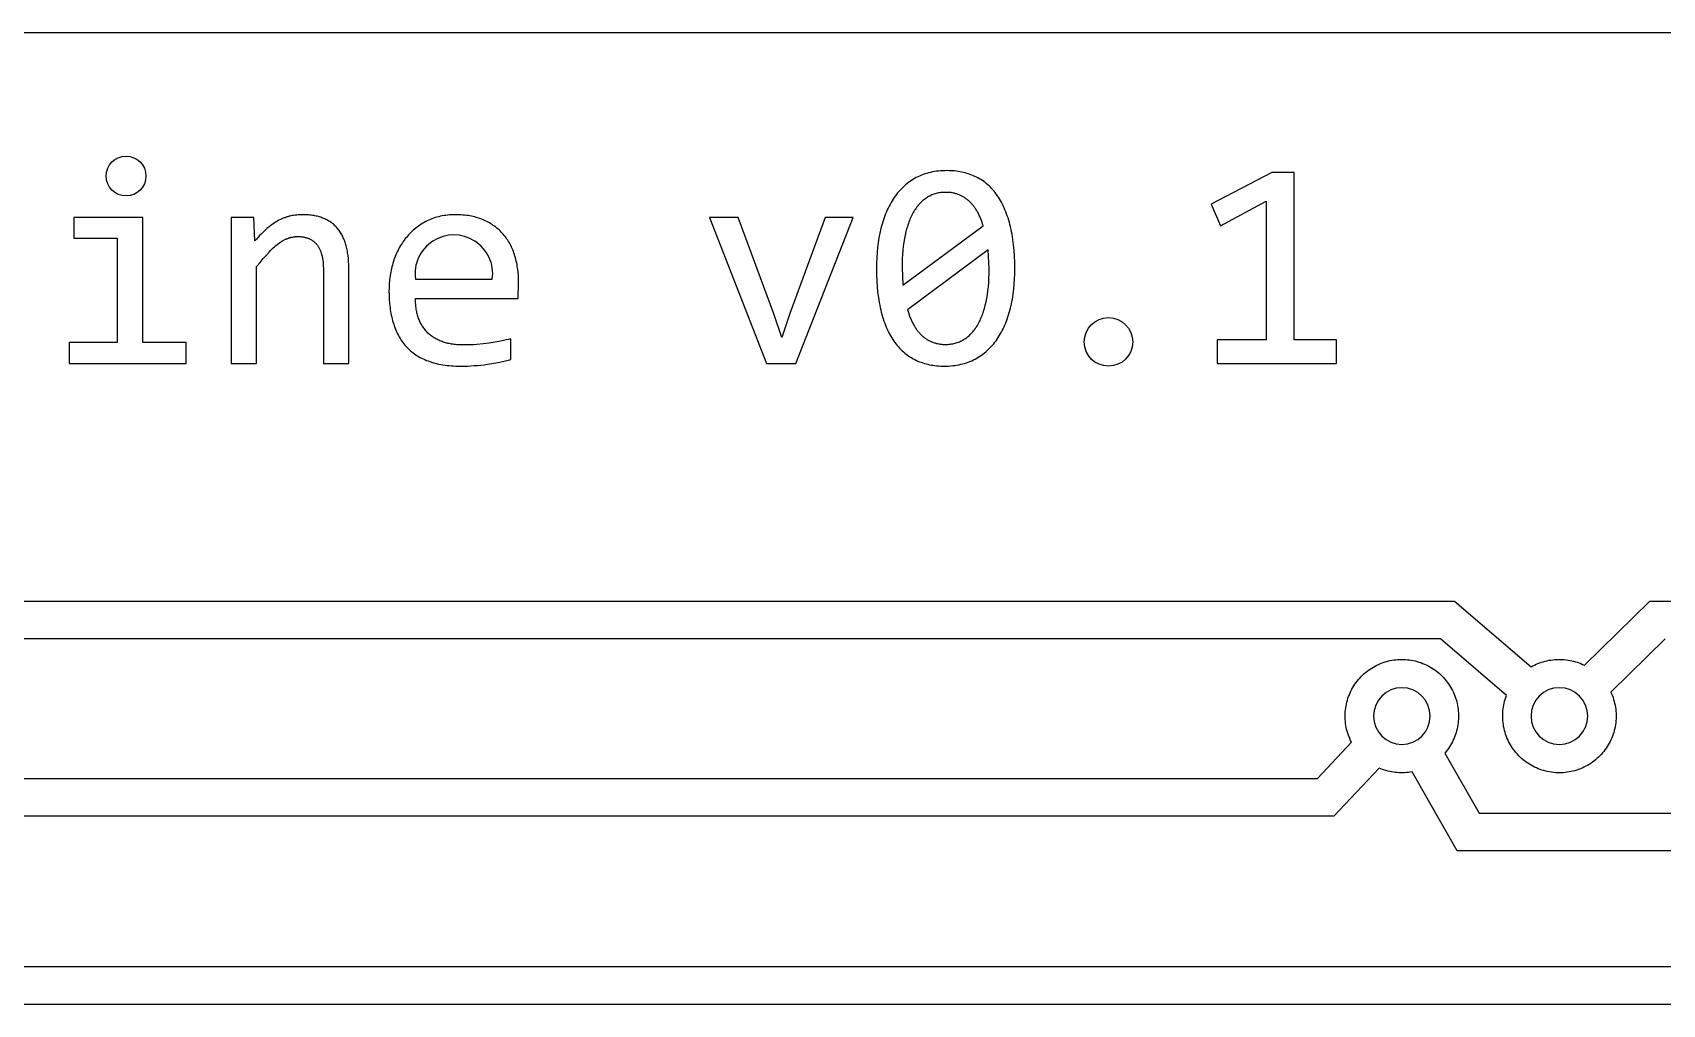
# Model space of a CAD drawing. Extents: x 77.4 to 152.4, y 0 to 50.
# Drawn here: x 98.4 to 124.26, y 34.58 to 50 of the extents above; entities that cross this region are included whole.
import ezdxf

# ---------------------------------------------------------------- set-up
doc = ezdxf.new("R2010")
doc.units = 0
doc.layers.add('DEFAULT', color=7, linetype='CONTINUOUS')

msp = doc.modelspace()

# ---------------------------------------------------------------- linework, layer by layer
at = {"layer": 'DEFAULT'}
for p, q in [((77.378, 50), (152.378, 50)), ((112.246, 47.582), (112.224, 47.562)), ((112.269, 47.601), (112.246, 47.582)), ((112.292, 47.619), (112.269, 47.601)), ((112.316, 47.636), (112.292, 47.619)), ((112.341, 47.652), (112.316, 47.636)), ((112.365, 47.668), (112.341, 47.652)), ((112.391, 47.683), (112.365, 47.668)), ((112.417, 47.698), (112.391, 47.683)), ((112.443, 47.711), (112.417, 47.698)), ((112.471, 47.724), (112.443, 47.711)), ((112.498, 47.736), (112.471, 47.724)), ((112.526, 47.747), (112.498, 47.736)), ((112.555, 47.757), (112.526, 47.747)), ((112.584, 47.766), (112.555, 47.757)), ((112.614, 47.774), (112.584, 47.766)), ((112.644, 47.782), (112.614, 47.774)), ((112.675, 47.788), (112.644, 47.782)), ((112.707, 47.794), (112.675, 47.788)), ((112.739, 47.799), (112.707, 47.794)), ((112.771, 47.803), (112.739, 47.799)), ((112.804, 47.806), (112.771, 47.803)), ((112.838, 47.808), (112.804, 47.806)), ((112.872, 47.809), (112.838, 47.808)), ((112.907, 47.81), (112.872, 47.809)), ((112.937, 47.809), (112.907, 47.81)), ((112.967, 47.808), (112.937, 47.809)), ((112.996, 47.806), (112.967, 47.808)), ((113.025, 47.804), (112.996, 47.806)), ((113.054, 47.801), (113.025, 47.804)), ((113.082, 47.797), (113.054, 47.801)), ((113.11, 47.792), (113.082, 47.797)), ((113.138, 47.787), (113.11, 47.792)), ((113.166, 47.781), (113.138, 47.787)), ((113.193, 47.774), (113.166, 47.781)), ((113.219, 47.766), (113.193, 47.774)), ((113.246, 47.758), (113.219, 47.766)), ((113.272, 47.749), (113.246, 47.758)), ((113.297, 47.74), (113.272, 47.749)), ((113.323, 47.729), (113.297, 47.74)), ((113.348, 47.718), (113.323, 47.729)), ((113.372, 47.707), (113.348, 47.718)), ((113.396, 47.694), (113.372, 47.707)), ((113.42, 47.681), (113.396, 47.694)), ((113.443, 47.667), (113.42, 47.681)), ((113.466, 47.652), (113.443, 47.667)), ((113.489, 47.636), (113.466, 47.652)), ((113.51, 47.62), (113.489, 47.636)), ((113.532, 47.602), (113.51, 47.62)), ((113.553, 47.584), (113.532, 47.602)), ((113.573, 47.566), (113.553, 47.584)), ((118.057, 47.782), (117.096, 47.276)), ((118.413, 47.782), (118.057, 47.782)), ((118.413, 45.123), (118.413, 47.782)), ((112.033, 47.329), (112.017, 47.302)), ((112.05, 47.355), (112.033, 47.329)), ((112.067, 47.381), (112.05, 47.355)), ((112.085, 47.406), (112.067, 47.381)), ((112.103, 47.431), (112.085, 47.406)), ((112.122, 47.455), (112.103, 47.431)), ((112.141, 47.478), (112.122, 47.455)), ((112.161, 47.5), (112.141, 47.478)), ((112.182, 47.521), (112.161, 47.5)), ((112.203, 47.542), (112.182, 47.521)), ((112.224, 47.562), (112.203, 47.542)), ((112.507, 47.321), (112.493, 47.308)), ((112.522, 47.334), (112.507, 47.321)), ((112.537, 47.346), (112.522, 47.334)), ((112.552, 47.358), (112.537, 47.346)), ((112.567, 47.369), (112.552, 47.358)), ((112.582, 47.379), (112.567, 47.369)), ((112.59, 47.384), (112.582, 47.379)), ((112.598, 47.389), (112.59, 47.384)), ((112.614, 47.398), (112.598, 47.389)), ((112.631, 47.407), (112.614, 47.398)), ((112.647, 47.415), (112.631, 47.407)), ((112.664, 47.423), (112.647, 47.415)), ((112.681, 47.429), (112.664, 47.423)), ((112.698, 47.436), (112.681, 47.429)), ((112.716, 47.441), (112.698, 47.436)), ((112.734, 47.446), (112.716, 47.441)), ((112.752, 47.451), (112.734, 47.446)), ((112.77, 47.455), (112.752, 47.451)), ((112.788, 47.458), (112.77, 47.455)), ((112.807, 47.461), (112.788, 47.458)), ((112.826, 47.463), (112.807, 47.461)), ((112.845, 47.464), (112.826, 47.463)), ((112.864, 47.465), (112.845, 47.464)), ((112.883, 47.465), (112.864, 47.465)), ((112.898, 47.465), (112.883, 47.465)), ((112.913, 47.465), (112.898, 47.465)), ((112.927, 47.464), (112.913, 47.465)), ((112.941, 47.463), (112.927, 47.464)), ((112.955, 47.462), (112.941, 47.463)), ((112.969, 47.46), (112.955, 47.462)), ((112.982, 47.458), (112.969, 47.46)), ((112.995, 47.456), (112.982, 47.458)), ((113.009, 47.453), (112.995, 47.456)), ((113.022, 47.45), (113.009, 47.453)), ((113.035, 47.447), (113.022, 47.45)), ((113.047, 47.443), (113.035, 47.447)), ((113.06, 47.44), (113.047, 47.443)), ((113.072, 47.435), (113.06, 47.44)), ((113.084, 47.431), (113.072, 47.435)), ((113.096, 47.426), (113.084, 47.431)), ((113.108, 47.421), (113.096, 47.426)), ((113.119, 47.416), (113.108, 47.421)), ((113.131, 47.41), (113.119, 47.416)), ((113.142, 47.405), (113.131, 47.41)), ((113.153, 47.399), (113.142, 47.405)), ((113.164, 47.392), (113.153, 47.399)), ((113.175, 47.386), (113.164, 47.392)), ((113.185, 47.379), (113.175, 47.386)), ((113.196, 47.372), (113.185, 47.379)), ((113.206, 47.365), (113.196, 47.372)), ((113.216, 47.357), (113.206, 47.365)), ((113.226, 47.35), (113.216, 47.357)), ((113.236, 47.342), (113.226, 47.35)), ((113.246, 47.334), (113.236, 47.342)), ((113.255, 47.325), (113.246, 47.334)), ((113.265, 47.316), (113.255, 47.325)), ((113.594, 47.546), (113.573, 47.566)), ((113.613, 47.526), (113.594, 47.546)), ((113.632, 47.505), (113.613, 47.526)), ((113.651, 47.483), (113.632, 47.505)), ((113.669, 47.46), (113.651, 47.483)), ((113.687, 47.437), (113.669, 47.46)), ((113.705, 47.412), (113.687, 47.437)), ((113.721, 47.387), (113.705, 47.412)), ((113.738, 47.361), (113.721, 47.387)), ((113.754, 47.335), (113.738, 47.361)), ((113.769, 47.307), (113.754, 47.335)), ((117.244, 46.934), (117.967, 47.327)), ((117.967, 47.327), (117.967, 45.123)), ((100.146, 47.068), (99.053, 47.068)), ((99.053, 47.068), (99.053, 46.736)), ((100.146, 45.084), (100.146, 47.068)), ((101.908, 47.068), (101.55, 47.068)), ((101.55, 47.068), (101.55, 44.749)), ((101.924, 46.694), (101.908, 47.068)), ((102.398, 47.063), (102.387, 47.059)), ((102.41, 47.067), (102.398, 47.063)), ((102.422, 47.071), (102.41, 47.067)), ((102.433, 47.075), (102.422, 47.071)), ((102.445, 47.078), (102.433, 47.075)), ((102.457, 47.082), (102.445, 47.078)), ((102.469, 47.085), (102.457, 47.082)), ((102.48, 47.088), (102.469, 47.085)), ((102.492, 47.09), (102.48, 47.088)), ((102.516, 47.095), (102.492, 47.09)), ((102.54, 47.099), (102.516, 47.095)), ((102.564, 47.102), (102.54, 47.099)), ((102.589, 47.105), (102.564, 47.102)), ((102.613, 47.107), (102.589, 47.105)), ((102.638, 47.109), (102.613, 47.107)), ((102.663, 47.109), (102.638, 47.109)), ((102.689, 47.11), (102.663, 47.109)), ((102.711, 47.11), (102.689, 47.11)), ((102.733, 47.109), (102.711, 47.11)), ((102.754, 47.108), (102.733, 47.109)), ((102.775, 47.106), (102.754, 47.108)), ((102.796, 47.105), (102.775, 47.106)), ((102.817, 47.102), (102.796, 47.105)), ((102.837, 47.1), (102.817, 47.102)), ((102.857, 47.097), (102.837, 47.1)), ((102.876, 47.093), (102.857, 47.097)), ((102.895, 47.089), (102.876, 47.093)), ((102.914, 47.085), (102.895, 47.089)), ((102.933, 47.08), (102.914, 47.085)), ((102.951, 47.075), (102.933, 47.08)), ((102.968, 47.069), (102.951, 47.075)), ((102.986, 47.063), (102.968, 47.069)), ((103.003, 47.057), (102.986, 47.063)), ((104.787, 47.064), (104.76, 47.055)), ((104.813, 47.072), (104.787, 47.064)), ((104.841, 47.079), (104.813, 47.072)), ((104.868, 47.085), (104.841, 47.079)), ((104.896, 47.091), (104.868, 47.085)), ((104.925, 47.096), (104.896, 47.091)), ((104.954, 47.1), (104.925, 47.096)), ((104.983, 47.104), (104.954, 47.1)), ((105.013, 47.106), (104.983, 47.104)), ((105.043, 47.108), (105.013, 47.106)), ((105.074, 47.109), (105.043, 47.108)), ((105.104, 47.11), (105.074, 47.109)), ((105.135, 47.109), (105.104, 47.11)), ((105.164, 47.109), (105.135, 47.109)), ((105.193, 47.107), (105.164, 47.109)), ((105.222, 47.105), (105.193, 47.107)), ((105.251, 47.102), (105.222, 47.105)), ((105.279, 47.099), (105.251, 47.102)), ((105.306, 47.095), (105.279, 47.099)), ((105.333, 47.091), (105.306, 47.095)), ((105.36, 47.086), (105.333, 47.091)), ((105.386, 47.08), (105.36, 47.086)), ((105.412, 47.074), (105.386, 47.08)), ((105.437, 47.067), (105.412, 47.074)), ((105.462, 47.059), (105.437, 47.067)), ((109.135, 47.068), (110.043, 44.749)), ((109.592, 47.068), (109.135, 47.068)), ((110.16, 45.535), (109.592, 47.068)), ((110.973, 47.068), (110.41, 45.544)), ((110.505, 44.749), (111.415, 47.068)), ((111.415, 47.068), (110.973, 47.068)), ((111.919, 47.094), (111.908, 47.061)), ((111.932, 47.125), (111.919, 47.094)), ((111.945, 47.156), (111.932, 47.125)), ((111.958, 47.187), (111.945, 47.156)), ((111.972, 47.216), (111.958, 47.187)), ((111.986, 47.245), (111.972, 47.216)), ((112.001, 47.274), (111.986, 47.245)), ((112.017, 47.302), (112.001, 47.274)), ((112.338, 47.082), (112.328, 47.06)), ((112.348, 47.102), (112.338, 47.082)), ((112.358, 47.123), (112.348, 47.102)), ((112.369, 47.143), (112.358, 47.123)), ((112.38, 47.162), (112.369, 47.143)), ((112.391, 47.18), (112.38, 47.162)), ((112.403, 47.198), (112.391, 47.18)), ((112.415, 47.216), (112.403, 47.198)), ((112.427, 47.233), (112.415, 47.216)), ((112.44, 47.249), (112.427, 47.233)), ((112.453, 47.265), (112.44, 47.249)), ((112.466, 47.28), (112.453, 47.265)), ((112.48, 47.294), (112.466, 47.28)), ((112.493, 47.308), (112.48, 47.294)), ((113.274, 47.308), (113.265, 47.316)), ((113.283, 47.298), (113.274, 47.308)), ((113.292, 47.289), (113.283, 47.298)), ((113.3, 47.28), (113.292, 47.289)), ((113.309, 47.27), (113.3, 47.28)), ((113.317, 47.26), (113.309, 47.27)), ((113.325, 47.25), (113.317, 47.26)), ((113.333, 47.239), (113.325, 47.25)), ((113.341, 47.229), (113.333, 47.239)), ((113.349, 47.218), (113.341, 47.229)), ((113.356, 47.207), (113.349, 47.218)), ((113.364, 47.196), (113.356, 47.207)), ((113.371, 47.184), (113.364, 47.196)), ((113.378, 47.173), (113.371, 47.184)), ((113.385, 47.161), (113.378, 47.173)), ((113.392, 47.149), (113.385, 47.161)), ((113.405, 47.124), (113.392, 47.149)), ((113.417, 47.099), (113.405, 47.124)), ((113.429, 47.073), (113.417, 47.099)), ((113.44, 47.047), (113.429, 47.073)), ((113.784, 47.279), (113.769, 47.307)), ((113.798, 47.25), (113.784, 47.279)), ((113.812, 47.22), (113.798, 47.25)), ((113.825, 47.19), (113.812, 47.22)), ((113.838, 47.158), (113.825, 47.19)), ((113.85, 47.126), (113.838, 47.158)), ((113.862, 47.093), (113.85, 47.126)), ((113.873, 47.059), (113.862, 47.093)), ((117.096, 47.276), (117.244, 46.934)), ((102.048, 46.828), (102.024, 46.804)), ((102.073, 46.851), (102.048, 46.828)), ((102.097, 46.873), (102.073, 46.851)), ((102.12, 46.894), (102.097, 46.873)), ((102.144, 46.913), (102.12, 46.894)), ((102.168, 46.932), (102.144, 46.913)), ((102.191, 46.949), (102.168, 46.932)), ((102.214, 46.966), (102.191, 46.949)), ((102.237, 46.981), (102.214, 46.966)), ((102.26, 46.996), (102.237, 46.981)), ((102.283, 47.009), (102.26, 46.996)), ((102.306, 47.022), (102.283, 47.009)), ((102.329, 47.034), (102.306, 47.022)), ((102.352, 47.044), (102.329, 47.034)), ((102.375, 47.054), (102.352, 47.044)), ((102.387, 47.059), (102.375, 47.054)), ((103.02, 47.05), (103.003, 47.057)), ((103.036, 47.043), (103.02, 47.05)), ((103.052, 47.035), (103.036, 47.043)), ((103.068, 47.027), (103.052, 47.035)), ((103.083, 47.019), (103.068, 47.027)), ((103.098, 47.01), (103.083, 47.019)), ((103.113, 47.001), (103.098, 47.01)), ((103.127, 46.991), (103.113, 47.001)), ((103.142, 46.981), (103.127, 46.991)), ((103.155, 46.97), (103.142, 46.981)), ((103.169, 46.959), (103.155, 46.97)), ((103.182, 46.948), (103.169, 46.959)), ((103.194, 46.936), (103.182, 46.948)), ((103.207, 46.924), (103.194, 46.936)), ((103.219, 46.911), (103.207, 46.924)), ((103.23, 46.898), (103.219, 46.911)), ((103.241, 46.885), (103.23, 46.898)), ((103.252, 46.871), (103.241, 46.885)), ((103.263, 46.857), (103.252, 46.871)), ((103.273, 46.842), (103.263, 46.857)), ((103.283, 46.827), (103.273, 46.842)), ((103.293, 46.812), (103.283, 46.827)), ((103.302, 46.796), (103.293, 46.812)), ((104.38, 46.81), (104.362, 46.791)), ((104.399, 46.829), (104.38, 46.81)), ((104.418, 46.847), (104.399, 46.829)), ((104.437, 46.865), (104.418, 46.847)), ((104.457, 46.882), (104.437, 46.865)), ((104.478, 46.899), (104.457, 46.882)), ((104.499, 46.915), (104.478, 46.899)), ((104.52, 46.93), (104.499, 46.915)), ((104.542, 46.945), (104.52, 46.93)), ((104.564, 46.96), (104.542, 46.945)), ((104.587, 46.974), (104.564, 46.96)), ((104.611, 46.987), (104.587, 46.974)), ((104.634, 47), (104.611, 46.987)), ((104.659, 47.013), (104.634, 47)), ((104.683, 47.024), (104.659, 47.013)), ((104.709, 47.035), (104.683, 47.024)), ((104.734, 47.046), (104.709, 47.035)), ((104.76, 47.055), (104.734, 47.046)), ((105.486, 47.051), (105.462, 47.059)), ((105.51, 47.043), (105.486, 47.051)), ((105.534, 47.034), (105.51, 47.043)), ((105.557, 47.024), (105.534, 47.034)), ((105.58, 47.013), (105.557, 47.024)), ((105.602, 47.003), (105.58, 47.013)), ((105.624, 46.991), (105.602, 47.003)), ((105.645, 46.98), (105.624, 46.991)), ((105.666, 46.967), (105.645, 46.98)), ((105.687, 46.955), (105.666, 46.967)), ((105.706, 46.941), (105.687, 46.955)), ((105.726, 46.928), (105.706, 46.941)), ((105.745, 46.913), (105.726, 46.928)), ((105.763, 46.899), (105.745, 46.913)), ((105.782, 46.883), (105.763, 46.899)), ((105.799, 46.868), (105.782, 46.883)), ((105.816, 46.852), (105.799, 46.868)), ((105.833, 46.835), (105.816, 46.852)), ((105.849, 46.818), (105.833, 46.835)), ((105.865, 46.8), (105.849, 46.818)), ((111.84, 46.818), (111.826, 46.743)), ((111.857, 46.89), (111.84, 46.818)), ((111.866, 46.926), (111.857, 46.89)), ((111.876, 46.961), (111.866, 46.926)), ((111.886, 46.995), (111.876, 46.961)), ((111.896, 47.028), (111.886, 46.995)), ((111.908, 47.061), (111.896, 47.028)), ((112.202, 45.99), (113.479, 46.934)), ((112.254, 46.842), (112.241, 46.788)), ((112.268, 46.895), (112.254, 46.842)), ((112.276, 46.92), (112.268, 46.895)), ((112.284, 46.945), (112.276, 46.92)), ((112.292, 46.969), (112.284, 46.945)), ((112.3, 46.993), (112.292, 46.969)), ((112.309, 47.016), (112.3, 46.993)), ((112.318, 47.038), (112.309, 47.016)), ((112.328, 47.06), (112.318, 47.038)), ((113.451, 47.02), (113.44, 47.047)), ((113.461, 46.992), (113.451, 47.02)), ((113.47, 46.963), (113.461, 46.992)), ((113.479, 46.934), (113.47, 46.963)), ((113.884, 47.024), (113.873, 47.059)), ((113.895, 46.989), (113.884, 47.024)), ((113.904, 46.953), (113.895, 46.989)), ((113.914, 46.916), (113.904, 46.953)), ((113.922, 46.878), (113.914, 46.916)), ((113.93, 46.839), (113.922, 46.878)), ((113.938, 46.799), (113.93, 46.839)), ((99.053, 46.736), (99.739, 46.736)), ((99.739, 46.736), (99.739, 45.084)), ((101.949, 46.723), (101.924, 46.694)), ((101.974, 46.752), (101.949, 46.723)), ((101.999, 46.778), (101.974, 46.752)), ((102.024, 46.804), (101.999, 46.778)), ((102.174, 46.541), (102.195, 46.562)), ((102.195, 46.562), (102.216, 46.582)), ((102.216, 46.582), (102.237, 46.601)), ((102.237, 46.601), (102.258, 46.619)), ((102.258, 46.619), (102.278, 46.636)), ((102.278, 46.636), (102.297, 46.651)), ((102.297, 46.651), (102.317, 46.665)), ((102.317, 46.665), (102.336, 46.678)), ((102.336, 46.678), (102.354, 46.69)), ((102.354, 46.69), (102.364, 46.696)), ((102.364, 46.696), (102.373, 46.701)), ((102.373, 46.701), (102.382, 46.706)), ((102.382, 46.706), (102.391, 46.711)), ((102.391, 46.711), (102.401, 46.716)), ((102.401, 46.716), (102.41, 46.72)), ((102.41, 46.72), (102.419, 46.724)), ((102.419, 46.724), (102.428, 46.728)), ((102.428, 46.728), (102.437, 46.732)), ((102.437, 46.732), (102.446, 46.735)), ((102.446, 46.735), (102.455, 46.738)), ((102.455, 46.738), (102.463, 46.741)), ((102.463, 46.741), (102.472, 46.744)), ((102.472, 46.744), (102.481, 46.746)), ((102.481, 46.746), (102.49, 46.749)), ((102.49, 46.749), (102.499, 46.751)), ((102.499, 46.751), (102.508, 46.753)), ((102.508, 46.753), (102.517, 46.755)), ((102.517, 46.755), (102.526, 46.756)), ((102.526, 46.756), (102.535, 46.758)), ((102.535, 46.758), (102.544, 46.759)), ((102.544, 46.759), (102.553, 46.76)), ((102.553, 46.76), (102.562, 46.761)), ((102.562, 46.761), (102.571, 46.762)), ((102.571, 46.762), (102.58, 46.763)), ((102.58, 46.763), (102.589, 46.763)), ((102.589, 46.763), (102.599, 46.763)), ((102.599, 46.763), (102.608, 46.763)), ((102.608, 46.763), (102.62, 46.763)), ((102.62, 46.763), (102.632, 46.763)), ((102.632, 46.763), (102.645, 46.762)), ((102.645, 46.762), (102.656, 46.761)), ((102.656, 46.761), (102.668, 46.76)), ((102.668, 46.76), (102.68, 46.759)), ((102.68, 46.759), (102.691, 46.757)), ((102.691, 46.757), (102.702, 46.755)), ((102.702, 46.755), (102.713, 46.753)), ((102.713, 46.753), (102.724, 46.751)), ((102.724, 46.751), (102.734, 46.748)), ((102.734, 46.748), (102.744, 46.745)), ((102.744, 46.745), (102.755, 46.742)), ((102.755, 46.742), (102.765, 46.738)), ((102.765, 46.738), (102.774, 46.735)), ((102.774, 46.735), (102.784, 46.731)), ((102.784, 46.731), (102.793, 46.726)), ((102.793, 46.726), (102.802, 46.722)), ((102.802, 46.722), (102.811, 46.717)), ((102.811, 46.717), (102.82, 46.712)), ((102.82, 46.712), (102.829, 46.707)), ((102.829, 46.707), (102.837, 46.702)), ((102.837, 46.702), (102.845, 46.696)), ((102.845, 46.696), (102.853, 46.69)), ((102.853, 46.69), (102.861, 46.684)), ((102.861, 46.684), (102.869, 46.677)), ((102.869, 46.677), (102.876, 46.67)), ((102.876, 46.67), (102.883, 46.663)), ((102.883, 46.663), (102.89, 46.656)), ((102.89, 46.656), (102.897, 46.649)), ((102.897, 46.649), (102.904, 46.641)), ((102.904, 46.641), (102.91, 46.633)), ((102.91, 46.633), (102.917, 46.625)), ((102.917, 46.625), (102.923, 46.616)), ((102.923, 46.616), (102.928, 46.607)), ((102.928, 46.607), (102.934, 46.598)), ((102.934, 46.598), (102.94, 46.589)), ((102.94, 46.589), (102.945, 46.579)), ((102.945, 46.579), (102.95, 46.569)), ((102.95, 46.569), (102.955, 46.559)), ((102.955, 46.559), (102.959, 46.548)), ((102.959, 46.548), (102.964, 46.537)), ((103.311, 46.779), (103.302, 46.796)), ((103.319, 46.763), (103.311, 46.779)), ((103.327, 46.745), (103.319, 46.763)), ((103.335, 46.728), (103.327, 46.745)), ((103.342, 46.71), (103.335, 46.728)), ((103.349, 46.691), (103.342, 46.71)), ((103.356, 46.673), (103.349, 46.691)), ((103.362, 46.653), (103.356, 46.673)), ((103.368, 46.634), (103.362, 46.653)), ((103.373, 46.614), (103.368, 46.634)), ((103.379, 46.593), (103.373, 46.614)), ((103.384, 46.572), (103.379, 46.593)), ((103.388, 46.551), (103.384, 46.572)), ((103.392, 46.529), (103.388, 46.551)), ((104.196, 46.548), (104.184, 46.523)), ((104.208, 46.572), (104.196, 46.548)), ((104.221, 46.596), (104.208, 46.572)), ((104.235, 46.619), (104.221, 46.596)), ((104.249, 46.642), (104.235, 46.619)), ((104.264, 46.665), (104.249, 46.642)), ((104.279, 46.687), (104.264, 46.665)), ((104.295, 46.708), (104.279, 46.687)), ((104.311, 46.73), (104.295, 46.708)), ((104.327, 46.751), (104.311, 46.73)), ((104.344, 46.771), (104.327, 46.751)), ((104.362, 46.791), (104.344, 46.771)), ((105.88, 46.782), (105.865, 46.8)), ((105.895, 46.763), (105.88, 46.782)), ((105.91, 46.744), (105.895, 46.763)), ((105.923, 46.724), (105.91, 46.744)), ((105.937, 46.704), (105.923, 46.724)), ((105.95, 46.684), (105.937, 46.704)), ((105.962, 46.663), (105.95, 46.684)), ((105.974, 46.641), (105.962, 46.663)), ((105.985, 46.619), (105.974, 46.641)), ((105.996, 46.597), (105.985, 46.619)), ((106.007, 46.574), (105.996, 46.597)), ((106.016, 46.551), (106.007, 46.574)), ((106.026, 46.527), (106.016, 46.551)), ((111.804, 46.589), (111.796, 46.509)), ((111.814, 46.667), (111.804, 46.589)), ((111.826, 46.743), (111.814, 46.667)), ((112.205, 46.547), (112.2, 46.481)), ((112.212, 46.61), (112.205, 46.547)), ((112.22, 46.672), (112.212, 46.61)), ((112.23, 46.731), (112.22, 46.672)), ((112.241, 46.788), (112.23, 46.731)), ((113.556, 46.551), (112.278, 45.602)), ((113.574, 46.244), (113.556, 46.551)), ((113.951, 46.717), (113.938, 46.799)), ((113.962, 46.632), (113.951, 46.717)), ((113.97, 46.544), (113.962, 46.632)), ((101.952, 46.288), (102.006, 46.354)), ((101.952, 44.749), (101.952, 46.288)), ((102.006, 46.354), (102.057, 46.415)), ((102.057, 46.415), (102.106, 46.469)), ((102.106, 46.469), (102.152, 46.518)), ((102.152, 46.518), (102.174, 46.541)), ((102.964, 46.537), (102.968, 46.526)), ((102.968, 46.526), (102.972, 46.515)), ((102.972, 46.515), (102.976, 46.503)), ((102.976, 46.503), (102.98, 46.491)), ((102.98, 46.491), (102.983, 46.479)), ((102.983, 46.479), (102.987, 46.467)), ((102.987, 46.467), (102.99, 46.454)), ((102.99, 46.454), (102.992, 46.441)), ((102.992, 46.441), (102.995, 46.428)), ((102.995, 46.428), (102.998, 46.414)), ((102.998, 46.414), (103.002, 46.386)), ((103.002, 46.386), (103.006, 46.357)), ((103.006, 46.357), (103.008, 46.327)), ((103.008, 46.327), (103.01, 46.296)), ((103.01, 46.296), (103.012, 46.263)), ((103.396, 46.507), (103.392, 46.529)), ((103.399, 46.484), (103.396, 46.507)), ((103.402, 46.461), (103.399, 46.484)), ((103.407, 46.414), (103.402, 46.461)), ((103.411, 46.365), (103.407, 46.414)), ((103.413, 46.314), (103.411, 46.365)), ((103.414, 46.262), (103.413, 46.314)), ((104.105, 46.312), (104.098, 46.284)), ((104.113, 46.34), (104.105, 46.312)), ((104.122, 46.367), (104.113, 46.34)), ((104.131, 46.394), (104.122, 46.367)), ((104.14, 46.421), (104.131, 46.394)), ((104.15, 46.447), (104.14, 46.421)), ((104.161, 46.473), (104.15, 46.447)), ((104.172, 46.498), (104.161, 46.473)), ((104.184, 46.523), (104.172, 46.498)), ((106.035, 46.503), (106.026, 46.527)), ((106.043, 46.478), (106.035, 46.503)), ((106.051, 46.453), (106.043, 46.478)), ((106.059, 46.427), (106.051, 46.453)), ((106.066, 46.401), (106.059, 46.427)), ((106.072, 46.375), (106.066, 46.401)), ((106.078, 46.349), (106.072, 46.375)), ((106.083, 46.322), (106.078, 46.349)), ((106.088, 46.294), (106.083, 46.322)), ((106.093, 46.266), (106.088, 46.294)), ((111.787, 46.343), (111.786, 46.257)), ((111.791, 46.427), (111.787, 46.343)), ((111.796, 46.509), (111.791, 46.427)), ((112.194, 46.344), (112.193, 46.271)), ((112.196, 46.414), (112.194, 46.344)), ((112.2, 46.481), (112.196, 46.414)), ((113.976, 46.452), (113.97, 46.544)), ((113.979, 46.356), (113.976, 46.452)), ((113.981, 46.257), (113.979, 46.356)), ((103.012, 46.263), (103.012, 46.23)), ((103.012, 46.23), (103.012, 44.749)), ((103.414, 44.749), (103.414, 46.262)), ((104.058, 46.055), (104.056, 46.025)), ((104.061, 46.084), (104.058, 46.055)), ((104.065, 46.113), (104.061, 46.084)), ((104.069, 46.142), (104.065, 46.113)), ((104.074, 46.171), (104.069, 46.142)), ((104.079, 46.2), (104.074, 46.171)), ((104.085, 46.228), (104.079, 46.2)), ((104.091, 46.256), (104.085, 46.228)), ((104.098, 46.284), (104.091, 46.256)), ((104.472, 46.089), (105.691, 46.089)), ((106.097, 46.238), (106.093, 46.266)), ((106.1, 46.21), (106.097, 46.238)), ((106.103, 46.181), (106.1, 46.21)), ((106.1, 45.779), (106.109, 46.031)), ((106.105, 46.152), (106.103, 46.181)), ((106.107, 46.122), (106.105, 46.152)), ((106.108, 46.092), (106.107, 46.122)), ((106.109, 46.031), (106.108, 46.092)), ((111.786, 46.257), (111.788, 46.159)), ((111.788, 46.159), (111.791, 46.063)), ((111.791, 46.063), (111.797, 45.971)), ((112.193, 46.271), (112.202, 45.99)), ((113.562, 45.968), (113.567, 46.034)), ((113.567, 46.034), (113.571, 46.101)), ((113.571, 46.101), (113.573, 46.171)), ((113.573, 46.171), (113.574, 46.244)), ((113.971, 46.006), (113.976, 46.088)), ((113.976, 46.088), (113.979, 46.172)), ((113.979, 46.172), (113.981, 46.257)), ((104.052, 45.935), (104.051, 45.904)), ((104.051, 45.904), (104.052, 45.835)), ((104.054, 45.995), (104.052, 45.965)), ((104.052, 45.965), (104.052, 45.935)), ((104.052, 45.835), (104.055, 45.767)), ((104.056, 46.025), (104.054, 45.995)), ((104.472, 45.757), (104.472, 45.779)), ((104.472, 45.779), (106.1, 45.779)), ((111.797, 45.971), (111.805, 45.883)), ((111.805, 45.883), (111.816, 45.798)), ((111.816, 45.798), (111.829, 45.716)), ((113.526, 45.727), (113.537, 45.784)), ((113.537, 45.784), (113.547, 45.843)), ((113.547, 45.843), (113.555, 45.904)), ((113.555, 45.904), (113.562, 45.968)), ((113.928, 45.698), (113.942, 45.772)), ((113.942, 45.772), (113.954, 45.848)), ((113.954, 45.848), (113.963, 45.926)), ((113.963, 45.926), (113.971, 46.006)), ((104.055, 45.767), (104.061, 45.701)), ((104.061, 45.701), (104.064, 45.669)), ((104.064, 45.669), (104.068, 45.637)), ((104.068, 45.637), (104.072, 45.606)), ((104.072, 45.606), (104.077, 45.575)), ((104.077, 45.575), (104.082, 45.544)), ((104.082, 45.544), (104.088, 45.515)), ((104.088, 45.515), (104.095, 45.485)), ((104.472, 45.736), (104.472, 45.757)), ((104.473, 45.714), (104.472, 45.736)), ((104.475, 45.693), (104.473, 45.714)), ((104.476, 45.672), (104.475, 45.693)), ((104.479, 45.652), (104.476, 45.672)), ((104.481, 45.632), (104.479, 45.652)), ((104.484, 45.612), (104.481, 45.632)), ((104.487, 45.592), (104.484, 45.612)), ((104.491, 45.573), (104.487, 45.592)), ((104.495, 45.554), (104.491, 45.573)), ((104.5, 45.536), (104.495, 45.554)), ((104.504, 45.518), (104.5, 45.536)), ((104.51, 45.5), (104.504, 45.518)), ((110.283, 45.16), (110.16, 45.535)), ((110.41, 45.544), (110.283, 45.16)), ((111.829, 45.716), (111.837, 45.676)), ((111.837, 45.676), (111.845, 45.637)), ((111.845, 45.637), (111.853, 45.599)), ((111.853, 45.599), (111.863, 45.562)), ((111.863, 45.562), (111.872, 45.526)), ((111.872, 45.526), (111.883, 45.491)), ((112.278, 45.602), (112.287, 45.572)), ((112.287, 45.572), (112.297, 45.543)), ((112.297, 45.543), (112.307, 45.514)), ((112.307, 45.514), (112.318, 45.486)), ((113.458, 45.5), (113.467, 45.523)), ((113.467, 45.523), (113.475, 45.546)), ((113.475, 45.546), (113.483, 45.57)), ((113.483, 45.57), (113.491, 45.595)), ((113.491, 45.595), (113.499, 45.621)), ((113.499, 45.621), (113.513, 45.673)), ((113.513, 45.673), (113.526, 45.727)), ((113.872, 45.488), (113.883, 45.522)), ((113.883, 45.522), (113.893, 45.556)), ((113.893, 45.556), (113.902, 45.59)), ((113.902, 45.59), (113.911, 45.626)), ((113.911, 45.626), (113.928, 45.698)), ((104.095, 45.485), (104.102, 45.456)), ((104.102, 45.456), (104.109, 45.428)), ((104.109, 45.428), (104.117, 45.399)), ((104.117, 45.399), (104.126, 45.372)), ((104.126, 45.372), (104.135, 45.345)), ((104.135, 45.345), (104.144, 45.318)), ((104.144, 45.318), (104.154, 45.292)), ((104.154, 45.292), (104.165, 45.267)), ((104.165, 45.267), (104.177, 45.242)), ((104.515, 45.482), (104.51, 45.5)), ((104.521, 45.465), (104.515, 45.482)), ((104.528, 45.448), (104.521, 45.465)), ((104.534, 45.431), (104.528, 45.448)), ((104.542, 45.415), (104.534, 45.431)), ((104.549, 45.399), (104.542, 45.415)), ((104.557, 45.384), (104.549, 45.399)), ((104.566, 45.368), (104.557, 45.384)), ((104.574, 45.353), (104.566, 45.368)), ((104.583, 45.339), (104.574, 45.353)), ((104.593, 45.324), (104.583, 45.339)), ((104.603, 45.31), (104.593, 45.324)), ((104.613, 45.297), (104.603, 45.31)), ((104.624, 45.283), (104.613, 45.297)), ((104.635, 45.27), (104.624, 45.283)), ((104.646, 45.258), (104.635, 45.27)), ((104.658, 45.245), (104.646, 45.258)), ((111.883, 45.491), (111.893, 45.456)), ((111.893, 45.456), (111.905, 45.422)), ((111.905, 45.422), (111.917, 45.389)), ((111.917, 45.389), (111.929, 45.357)), ((111.929, 45.357), (111.942, 45.325)), ((111.942, 45.325), (111.955, 45.295)), ((111.955, 45.295), (111.969, 45.265)), ((111.969, 45.265), (111.983, 45.236)), ((112.318, 45.486), (112.329, 45.459)), ((112.329, 45.459), (112.341, 45.432)), ((112.341, 45.432), (112.353, 45.405)), ((112.353, 45.405), (112.366, 45.38)), ((112.366, 45.38), (112.373, 45.367)), ((112.373, 45.367), (112.38, 45.355)), ((112.38, 45.355), (112.387, 45.343)), ((112.387, 45.343), (112.394, 45.331)), ((112.394, 45.331), (112.401, 45.319)), ((112.401, 45.319), (112.409, 45.308)), ((112.409, 45.308), (112.417, 45.296)), ((112.417, 45.296), (112.425, 45.285)), ((112.425, 45.285), (112.433, 45.275)), ((112.433, 45.275), (112.441, 45.264)), ((112.441, 45.264), (112.45, 45.254)), ((112.45, 45.254), (112.458, 45.244)), ((113.314, 45.252), (113.327, 45.268)), ((113.327, 45.268), (113.34, 45.284)), ((113.34, 45.284), (113.352, 45.301)), ((113.352, 45.301), (113.364, 45.318)), ((113.364, 45.318), (113.376, 45.336)), ((113.376, 45.336), (113.387, 45.354)), ((113.387, 45.354), (113.398, 45.373)), ((113.398, 45.373), (113.409, 45.393)), ((113.409, 45.393), (113.419, 45.413)), ((113.419, 45.413), (113.429, 45.434)), ((113.429, 45.434), (113.439, 45.455)), ((113.439, 45.455), (113.449, 45.477)), ((113.449, 45.477), (113.458, 45.5)), ((113.767, 45.243), (113.782, 45.272)), ((113.782, 45.272), (113.797, 45.301)), ((113.797, 45.301), (113.811, 45.33)), ((113.811, 45.33), (113.824, 45.361)), ((113.824, 45.361), (113.837, 45.392)), ((113.837, 45.392), (113.849, 45.423)), ((113.849, 45.423), (113.861, 45.455)), ((113.861, 45.455), (113.872, 45.488)), ((99.739, 45.084), (98.977, 45.084)), ((98.977, 45.084), (98.977, 44.749)), ((100.836, 45.084), (100.146, 45.084)), ((100.836, 44.749), (100.836, 45.084)), ((104.177, 45.242), (104.188, 45.218)), ((104.188, 45.218), (104.201, 45.194)), ((104.201, 45.194), (104.214, 45.171)), ((104.214, 45.171), (104.227, 45.148)), ((104.227, 45.148), (104.241, 45.126)), ((104.241, 45.126), (104.256, 45.104)), ((104.256, 45.104), (104.271, 45.083)), ((104.271, 45.083), (104.287, 45.062)), ((104.287, 45.062), (104.303, 45.042)), ((104.303, 45.042), (104.32, 45.023)), ((104.32, 45.023), (104.338, 45.004)), ((104.338, 45.004), (104.356, 44.986)), ((104.67, 45.233), (104.658, 45.245)), ((104.683, 45.221), (104.67, 45.233)), ((104.696, 45.21), (104.683, 45.221)), ((104.709, 45.199), (104.696, 45.21)), ((104.723, 45.188), (104.709, 45.199)), ((104.737, 45.178), (104.723, 45.188)), ((104.751, 45.168), (104.737, 45.178)), ((104.766, 45.159), (104.751, 45.168)), ((104.781, 45.15), (104.766, 45.159)), ((104.796, 45.141), (104.781, 45.15)), ((104.812, 45.133), (104.796, 45.141)), ((104.828, 45.125), (104.812, 45.133)), ((104.844, 45.117), (104.828, 45.125)), ((104.861, 45.11), (104.844, 45.117)), ((104.878, 45.103), (104.861, 45.11)), ((104.895, 45.096), (104.878, 45.103)), ((104.913, 45.09), (104.895, 45.096)), ((104.931, 45.084), (104.913, 45.09)), ((104.949, 45.079), (104.931, 45.084)), ((104.968, 45.074), (104.949, 45.079)), ((104.987, 45.069), (104.968, 45.074)), ((105.007, 45.065), (104.987, 45.069)), ((105.026, 45.061), (105.007, 45.065)), ((105.046, 45.058), (105.026, 45.061)), ((105.067, 45.054), (105.046, 45.058)), ((105.088, 45.052), (105.067, 45.054)), ((105.109, 45.049), (105.088, 45.052)), ((105.13, 45.047), (105.109, 45.049)), ((105.152, 45.046), (105.13, 45.047)), ((105.197, 45.043), (105.152, 45.046)), ((105.243, 45.043), (105.197, 45.043)), ((105.294, 45.043), (105.243, 45.043)), ((105.345, 45.045), (105.294, 45.043)), ((105.396, 45.047), (105.345, 45.045)), ((105.446, 45.051), (105.396, 45.047)), ((105.546, 45.06), (105.446, 45.051)), ((105.643, 45.073), (105.546, 45.06)), ((105.735, 45.087), (105.643, 45.073)), ((105.824, 45.104), (105.735, 45.087)), ((105.866, 45.113), (105.824, 45.104)), ((105.907, 45.122), (105.866, 45.113)), ((105.947, 45.132), (105.907, 45.122)), ((105.984, 45.142), (105.947, 45.132)), ((105.984, 44.812), (105.984, 45.142)), ((111.983, 45.236), (111.998, 45.208)), ((111.998, 45.208), (112.013, 45.181)), ((112.013, 45.181), (112.029, 45.154)), ((112.029, 45.154), (112.045, 45.129)), ((112.045, 45.129), (112.062, 45.104)), ((112.062, 45.104), (112.08, 45.08)), ((112.08, 45.08), (112.098, 45.056)), ((112.098, 45.056), (112.116, 45.034)), ((112.116, 45.034), (112.135, 45.012)), ((112.135, 45.012), (112.154, 44.991)), ((112.458, 45.244), (112.467, 45.234)), ((112.467, 45.234), (112.476, 45.224)), ((112.476, 45.224), (112.485, 45.215)), ((112.485, 45.215), (112.494, 45.205)), ((112.494, 45.205), (112.504, 45.196)), ((112.504, 45.196), (112.513, 45.188)), ((112.513, 45.188), (112.523, 45.179)), ((112.523, 45.179), (112.533, 45.171)), ((112.533, 45.171), (112.543, 45.163)), ((112.543, 45.163), (112.554, 45.155)), ((112.554, 45.155), (112.564, 45.148)), ((112.564, 45.148), (112.575, 45.141)), ((112.575, 45.141), (112.585, 45.134)), ((112.585, 45.134), (112.596, 45.127)), ((112.596, 45.127), (112.607, 45.121)), ((112.607, 45.121), (112.619, 45.114)), ((112.619, 45.114), (112.63, 45.109)), ((112.63, 45.109), (112.642, 45.103)), ((112.642, 45.103), (112.653, 45.097)), ((112.653, 45.097), (112.665, 45.092)), ((112.665, 45.092), (112.677, 45.087)), ((112.677, 45.087), (112.69, 45.083)), ((112.69, 45.083), (112.702, 45.079)), ((112.702, 45.079), (112.715, 45.075)), ((112.715, 45.075), (112.728, 45.071)), ((112.728, 45.071), (112.741, 45.068)), ((112.741, 45.068), (112.754, 45.065)), ((112.754, 45.065), (112.768, 45.062)), ((112.768, 45.062), (112.781, 45.06)), ((112.781, 45.06), (112.795, 45.058)), ((112.795, 45.058), (112.81, 45.056)), ((112.81, 45.056), (112.824, 45.054)), ((112.824, 45.054), (112.839, 45.053)), ((112.839, 45.053), (112.853, 45.052)), ((112.853, 45.052), (112.868, 45.052)), ((112.868, 45.052), (112.883, 45.052)), ((112.883, 45.052), (112.903, 45.052)), ((112.903, 45.052), (112.922, 45.053)), ((112.922, 45.053), (112.941, 45.054)), ((112.941, 45.054), (112.96, 45.057)), ((112.96, 45.057), (112.979, 45.059)), ((112.979, 45.059), (112.997, 45.063)), ((112.997, 45.063), (113.015, 45.066)), ((113.015, 45.066), (113.033, 45.071)), ((113.033, 45.071), (113.051, 45.076)), ((113.051, 45.076), (113.069, 45.082)), ((113.069, 45.082), (113.086, 45.088)), ((113.086, 45.088), (113.103, 45.095)), ((113.103, 45.095), (113.12, 45.102)), ((113.12, 45.102), (113.136, 45.11)), ((113.136, 45.11), (113.153, 45.119)), ((113.153, 45.119), (113.169, 45.128)), ((113.169, 45.128), (113.185, 45.138)), ((113.185, 45.138), (113.2, 45.148)), ((113.2, 45.148), (113.215, 45.159)), ((113.215, 45.159), (113.23, 45.171)), ((113.23, 45.171), (113.245, 45.183)), ((113.245, 45.183), (113.26, 45.196)), ((113.26, 45.196), (113.274, 45.209)), ((113.274, 45.209), (113.287, 45.223)), ((113.287, 45.223), (113.301, 45.237)), ((113.301, 45.237), (113.314, 45.252)), ((113.565, 44.975), (113.586, 44.996)), ((113.586, 44.996), (113.606, 45.017)), ((113.606, 45.017), (113.626, 45.04)), ((113.626, 45.04), (113.646, 45.063)), ((113.646, 45.063), (113.665, 45.086)), ((113.665, 45.086), (113.683, 45.111)), ((113.683, 45.111), (113.701, 45.136)), ((113.701, 45.136), (113.718, 45.162)), ((113.718, 45.162), (113.735, 45.188)), ((113.735, 45.188), (113.751, 45.216)), ((113.751, 45.216), (113.767, 45.243)), ((117.967, 45.123), (117.191, 45.123)), ((117.191, 45.123), (117.191, 44.749)), ((119.087, 45.123), (118.413, 45.123)), ((119.087, 44.749), (119.087, 45.123)), ((98.977, 44.749), (100.836, 44.749)), ((101.55, 44.749), (101.952, 44.749)), ((103.012, 44.749), (103.414, 44.749)), ((104.356, 44.986), (104.375, 44.968)), ((104.375, 44.968), (104.394, 44.951)), ((104.394, 44.951), (104.414, 44.934)), ((104.414, 44.934), (104.434, 44.918)), ((104.434, 44.918), (104.455, 44.902)), ((104.455, 44.902), (104.477, 44.888)), ((104.477, 44.888), (104.499, 44.873)), ((104.499, 44.873), (104.522, 44.859)), ((104.522, 44.859), (104.546, 44.846)), ((104.546, 44.846), (104.57, 44.833)), ((104.57, 44.833), (104.595, 44.821)), ((104.595, 44.821), (104.62, 44.81)), ((104.62, 44.81), (104.646, 44.799)), ((104.646, 44.799), (104.673, 44.789)), ((104.673, 44.789), (104.7, 44.779)), ((104.7, 44.779), (104.728, 44.77)), ((104.728, 44.77), (104.756, 44.761)), ((104.756, 44.761), (104.785, 44.753)), ((104.785, 44.753), (104.815, 44.746)), ((104.815, 44.746), (104.845, 44.739)), ((104.845, 44.739), (104.876, 44.733)), ((105.562, 44.73), (105.614, 44.737)), ((105.614, 44.737), (105.714, 44.752)), ((105.714, 44.752), (105.81, 44.77)), ((105.81, 44.77), (105.855, 44.779)), ((105.855, 44.779), (105.9, 44.79)), ((105.9, 44.79), (105.943, 44.8)), ((105.943, 44.8), (105.984, 44.812)), ((110.043, 44.749), (110.505, 44.749)), ((112.154, 44.991), (112.173, 44.971)), ((112.173, 44.971), (112.193, 44.951)), ((112.193, 44.951), (112.214, 44.933)), ((112.214, 44.933), (112.235, 44.915)), ((112.235, 44.915), (112.256, 44.898)), ((112.256, 44.898), (112.278, 44.881)), ((112.278, 44.881), (112.301, 44.866)), ((112.301, 44.866), (112.324, 44.851)), ((112.324, 44.851), (112.347, 44.837)), ((112.347, 44.837), (112.37, 44.823)), ((112.37, 44.823), (112.395, 44.811)), ((112.395, 44.811), (112.419, 44.799)), ((112.419, 44.799), (112.444, 44.788)), ((112.444, 44.788), (112.47, 44.778)), ((112.47, 44.778), (112.495, 44.768)), ((112.495, 44.768), (112.521, 44.759)), ((112.521, 44.759), (112.548, 44.751)), ((112.548, 44.751), (112.574, 44.743)), ((112.574, 44.743), (112.601, 44.737)), ((112.601, 44.737), (112.629, 44.73)), ((113.093, 44.729), (113.124, 44.736)), ((113.124, 44.736), (113.154, 44.743)), ((113.154, 44.743), (113.184, 44.751)), ((113.184, 44.751), (113.213, 44.761)), ((113.213, 44.761), (113.242, 44.771)), ((113.242, 44.771), (113.27, 44.782)), ((113.27, 44.782), (113.298, 44.793)), ((113.298, 44.793), (113.325, 44.806)), ((113.325, 44.806), (113.338, 44.813)), ((113.338, 44.813), (113.351, 44.82)), ((113.351, 44.82), (113.377, 44.834)), ((113.377, 44.834), (113.402, 44.849)), ((113.402, 44.849), (113.427, 44.865)), ((113.427, 44.865), (113.451, 44.881)), ((113.451, 44.881), (113.475, 44.899)), ((113.475, 44.899), (113.498, 44.917)), ((113.498, 44.917), (113.521, 44.935)), ((113.521, 44.935), (113.543, 44.955)), ((113.543, 44.955), (113.565, 44.975)), ((117.191, 44.749), (119.087, 44.749)), ((104.876, 44.733), (104.908, 44.728)), ((104.908, 44.728), (104.941, 44.723)), ((104.941, 44.723), (104.974, 44.719)), ((104.974, 44.719), (105.007, 44.716)), ((105.007, 44.716), (105.042, 44.713)), ((105.042, 44.713), (105.077, 44.711)), ((105.077, 44.711), (105.112, 44.709)), ((105.112, 44.709), (105.148, 44.708)), ((105.148, 44.708), (105.185, 44.708)), ((105.185, 44.708), (105.295, 44.709)), ((105.295, 44.709), (105.403, 44.715)), ((105.403, 44.715), (105.457, 44.719)), ((105.457, 44.719), (105.509, 44.724)), ((105.509, 44.724), (105.562, 44.73)), ((112.629, 44.73), (112.657, 44.725)), ((112.657, 44.725), (112.685, 44.721)), ((112.685, 44.721), (112.713, 44.717)), ((112.713, 44.717), (112.742, 44.713)), ((112.742, 44.713), (112.771, 44.711)), ((112.771, 44.711), (112.8, 44.709)), ((112.8, 44.709), (112.83, 44.708)), ((112.83, 44.708), (112.86, 44.708)), ((112.86, 44.708), (112.895, 44.708)), ((112.895, 44.708), (112.93, 44.709)), ((112.93, 44.709), (112.963, 44.712)), ((112.963, 44.712), (112.997, 44.715)), ((112.997, 44.715), (113.029, 44.719)), ((113.029, 44.719), (113.061, 44.723)), ((113.061, 44.723), (113.093, 44.729)), ((94.566, 40.978), (120.957, 40.978)), ((120.957, 40.978), (122.173, 39.934)), ((123.018, 39.962), (124.055, 40.978)), ((124.055, 40.978), (133.287, 40.978)), ((120.735, 40.378), (94.566, 40.378)), ((121.782, 39.479), (120.735, 40.378)), ((124.3, 40.378), (123.438, 39.533)), ((119.497, 39.802), (119.52, 39.823)), ((119.52, 39.823), (119.543, 39.844)), ((119.543, 39.844), (119.568, 39.863)), ((119.568, 39.863), (119.593, 39.882)), ((119.593, 39.882), (119.618, 39.9)), ((119.618, 39.9), (119.644, 39.917)), ((119.644, 39.917), (119.671, 39.933)), ((119.671, 39.933), (119.698, 39.948)), ((119.698, 39.948), (119.726, 39.962)), ((119.726, 39.962), (119.754, 39.975)), ((119.754, 39.975), (119.783, 39.988)), ((119.783, 39.988), (119.812, 39.999)), ((119.812, 39.999), (119.841, 40.009)), ((119.841, 40.009), (119.871, 40.018)), ((119.871, 40.018), (119.901, 40.026)), ((119.901, 40.026), (119.932, 40.034)), ((119.932, 40.034), (119.962, 40.04)), ((119.962, 40.04), (119.993, 40.045)), ((119.993, 40.045), (120.024, 40.049)), ((120.024, 40.049), (120.055, 40.051)), ((120.055, 40.051), (120.086, 40.053)), ((120.086, 40.053), (120.117, 40.054)), ((120.117, 40.054), (120.148, 40.054)), ((120.148, 40.054), (120.179, 40.052)), ((120.179, 40.052), (120.211, 40.049)), ((120.211, 40.049), (120.242, 40.046)), ((120.242, 40.046), (120.272, 40.041)), ((120.272, 40.041), (120.303, 40.035)), ((120.303, 40.035), (120.333, 40.029)), ((120.333, 40.029), (120.364, 40.021)), ((120.364, 40.021), (120.393, 40.012)), ((120.393, 40.012), (120.423, 40.002)), ((120.423, 40.002), (120.452, 39.991)), ((120.452, 39.991), (120.481, 39.979)), ((120.481, 39.979), (120.509, 39.966)), ((120.509, 39.966), (120.537, 39.952)), ((120.537, 39.952), (120.565, 39.937)), ((120.565, 39.937), (120.592, 39.922)), ((120.592, 39.922), (120.618, 39.905)), ((120.618, 39.905), (120.644, 39.887)), ((120.644, 39.887), (120.669, 39.869)), ((120.669, 39.869), (120.693, 39.849)), ((120.693, 39.849), (120.717, 39.829)), ((120.717, 39.829), (120.74, 39.808)), ((122.173, 39.934), (122.2, 39.949)), ((122.2, 39.949), (122.227, 39.963)), ((122.227, 39.963), (122.254, 39.976)), ((122.254, 39.976), (122.282, 39.987)), ((122.282, 39.987), (122.31, 39.998)), ((122.31, 39.998), (122.339, 40.008)), ((122.339, 40.008), (122.368, 40.017)), ((122.368, 40.017), (122.397, 40.026)), ((122.397, 40.026), (122.427, 40.033)), ((122.427, 40.033), (122.456, 40.039)), ((122.456, 40.039), (122.486, 40.044)), ((122.486, 40.044), (122.516, 40.048)), ((122.516, 40.048), (122.547, 40.051)), ((122.547, 40.051), (122.577, 40.053)), ((122.577, 40.053), (122.607, 40.054)), ((122.607, 40.054), (122.637, 40.054)), ((122.637, 40.054), (122.668, 40.053)), ((122.668, 40.053), (122.698, 40.051)), ((122.698, 40.051), (122.728, 40.048)), ((122.728, 40.048), (122.758, 40.043)), ((122.758, 40.043), (122.788, 40.038)), ((122.788, 40.038), (122.818, 40.032)), ((122.818, 40.032), (122.847, 40.025)), ((122.847, 40.025), (122.877, 40.017)), ((122.877, 40.017), (122.906, 40.008)), ((122.906, 40.008), (122.934, 39.998)), ((122.934, 39.998), (122.962, 39.987)), ((122.962, 39.987), (122.99, 39.975)), ((122.99, 39.975), (123.018, 39.962)), ((119.314, 39.551), (119.328, 39.579)), ((119.328, 39.579), (119.344, 39.606)), ((119.344, 39.606), (119.36, 39.633)), ((119.36, 39.633), (119.377, 39.659)), ((119.377, 39.659), (119.395, 39.685)), ((119.395, 39.685), (119.414, 39.709)), ((119.414, 39.709), (119.433, 39.734)), ((119.433, 39.734), (119.454, 39.757)), ((119.454, 39.757), (119.475, 39.78)), ((119.475, 39.78), (119.497, 39.802)), ((120.74, 39.808), (120.762, 39.786)), ((120.762, 39.786), (120.784, 39.764)), ((120.784, 39.764), (120.804, 39.74)), ((120.804, 39.74), (120.824, 39.716)), ((120.824, 39.716), (120.843, 39.692)), ((120.843, 39.692), (120.861, 39.666)), ((120.861, 39.666), (120.879, 39.64)), ((120.879, 39.64), (120.895, 39.614)), ((120.895, 39.614), (120.911, 39.587)), ((120.911, 39.587), (120.925, 39.559)), ((119.231, 39.284), (119.236, 39.315)), ((119.236, 39.315), (119.242, 39.346)), ((119.242, 39.346), (119.25, 39.376)), ((119.25, 39.376), (119.258, 39.406)), ((119.258, 39.406), (119.267, 39.436)), ((119.267, 39.436), (119.277, 39.465)), ((119.277, 39.465), (119.289, 39.494)), ((119.289, 39.494), (119.301, 39.523)), ((119.301, 39.523), (119.314, 39.551)), ((120.925, 39.559), (120.939, 39.531)), ((120.939, 39.531), (120.951, 39.503)), ((120.951, 39.503), (120.963, 39.474)), ((120.963, 39.474), (120.973, 39.444)), ((120.973, 39.444), (120.983, 39.415)), ((120.983, 39.415), (120.992, 39.385)), ((120.992, 39.385), (120.999, 39.355)), ((120.999, 39.355), (121.005, 39.324)), ((121.005, 39.324), (121.011, 39.293)), ((121.733, 39.299), (121.739, 39.33)), ((121.739, 39.33), (121.745, 39.36)), ((121.745, 39.36), (121.753, 39.39)), ((121.753, 39.39), (121.762, 39.42)), ((121.762, 39.42), (121.771, 39.45)), ((121.771, 39.45), (121.782, 39.479)), ((123.438, 39.533), (123.45, 39.505)), ((123.45, 39.505), (123.462, 39.476)), ((123.462, 39.476), (123.473, 39.447)), ((123.473, 39.447), (123.482, 39.417)), ((123.482, 39.417), (123.491, 39.387)), ((123.491, 39.387), (123.498, 39.357)), ((123.498, 39.357), (123.505, 39.326)), ((123.505, 39.326), (123.51, 39.296)), ((119.222, 39.191), (119.224, 39.222)), ((119.222, 39.16), (119.222, 39.191)), ((119.222, 39.129), (119.222, 39.16)), ((119.223, 39.098), (119.222, 39.129)), ((119.226, 39.067), (119.223, 39.098)), ((119.224, 39.222), (119.227, 39.254)), ((119.229, 39.036), (119.226, 39.067)), ((119.227, 39.254), (119.231, 39.284)), ((121.011, 39.293), (121.015, 39.262)), ((121.015, 39.262), (121.018, 39.231)), ((121.018, 39.076), (121.015, 39.045)), ((121.018, 39.231), (121.02, 39.2)), ((121.02, 39.107), (121.018, 39.076)), ((121.02, 39.2), (121.022, 39.169)), ((121.022, 39.138), (121.02, 39.107)), ((121.022, 39.169), (121.022, 39.138)), ((121.722, 39.175), (121.723, 39.206)), ((121.722, 39.144), (121.722, 39.175)), ((121.722, 39.113), (121.722, 39.144)), ((121.724, 39.082), (121.722, 39.113)), ((121.723, 39.206), (121.725, 39.237)), ((121.727, 39.051), (121.724, 39.082)), ((121.725, 39.237), (121.729, 39.268)), ((121.732, 39.02), (121.727, 39.051)), ((121.729, 39.268), (121.733, 39.299)), ((123.51, 39.296), (123.515, 39.265)), ((123.515, 39.047), (123.511, 39.016)), ((123.515, 39.265), (123.518, 39.234)), ((123.518, 39.078), (123.515, 39.047)), ((123.518, 39.234), (123.52, 39.203)), ((123.52, 39.109), (123.518, 39.078)), ((123.52, 39.203), (123.521, 39.172)), ((123.521, 39.14), (123.52, 39.109)), ((123.521, 39.172), (123.521, 39.14)), ((119.234, 39.005), (119.229, 39.036)), ((119.24, 38.974), (119.234, 39.005)), ((119.246, 38.944), (119.24, 38.974)), ((119.254, 38.914), (119.246, 38.944)), ((119.263, 38.884), (119.254, 38.914)), ((119.273, 38.854), (119.263, 38.884)), ((119.284, 38.825), (119.273, 38.854)), ((119.296, 38.796), (119.284, 38.825)), ((119.309, 38.768), (119.296, 38.796)), ((120.951, 38.804), (120.938, 38.776)), ((120.963, 38.833), (120.951, 38.804)), ((120.973, 38.863), (120.963, 38.833)), ((120.983, 38.892), (120.973, 38.863)), ((120.991, 38.922), (120.983, 38.892)), ((120.999, 38.953), (120.991, 38.922)), ((121.005, 38.983), (120.999, 38.953)), ((121.011, 39.014), (121.005, 38.983)), ((121.015, 39.045), (121.011, 39.014)), ((121.737, 38.989), (121.732, 39.02)), ((121.743, 38.958), (121.737, 38.989)), ((121.75, 38.928), (121.743, 38.958)), ((121.759, 38.898), (121.75, 38.928)), ((121.768, 38.868), (121.759, 38.898)), ((121.778, 38.839), (121.768, 38.868)), ((121.79, 38.81), (121.778, 38.839)), ((121.802, 38.782), (121.79, 38.81)), ((123.452, 38.807), (123.439, 38.778)), ((123.463, 38.836), (123.452, 38.807)), ((123.474, 38.865), (123.463, 38.836)), ((123.483, 38.895), (123.474, 38.865)), ((123.492, 38.925), (123.483, 38.895)), ((123.499, 38.955), (123.492, 38.925)), ((123.506, 38.986), (123.499, 38.955)), ((123.511, 39.016), (123.506, 38.986)), ((118.784, 38.166), (119.323, 38.74)), ((119.323, 38.74), (119.309, 38.768)), ((120.824, 38.591), (120.804, 38.567)), ((120.804, 38.567), (121.349, 37.615)), ((120.843, 38.616), (120.824, 38.591)), ((120.861, 38.641), (120.843, 38.616)), ((120.878, 38.667), (120.861, 38.641)), ((120.895, 38.693), (120.878, 38.667)), ((120.91, 38.72), (120.895, 38.693)), ((120.925, 38.748), (120.91, 38.72)), ((120.938, 38.776), (120.925, 38.748)), ((121.816, 38.753), (121.802, 38.782)), ((121.83, 38.726), (121.816, 38.753)), ((121.845, 38.699), (121.83, 38.726)), ((121.861, 38.672), (121.845, 38.699)), ((121.879, 38.646), (121.861, 38.672)), ((121.897, 38.621), (121.879, 38.646)), ((121.915, 38.596), (121.897, 38.621)), ((121.935, 38.572), (121.915, 38.596)), ((121.956, 38.548), (121.935, 38.572)), ((121.977, 38.526), (121.956, 38.548)), ((123.285, 38.546), (123.264, 38.523)), ((123.306, 38.569), (123.285, 38.546)), ((123.325, 38.593), (123.306, 38.569)), ((123.344, 38.618), (123.325, 38.593)), ((123.363, 38.643), (123.344, 38.618)), ((123.38, 38.669), (123.363, 38.643)), ((123.396, 38.696), (123.38, 38.669)), ((123.411, 38.723), (123.396, 38.696)), ((123.426, 38.75), (123.411, 38.723)), ((123.439, 38.778), (123.426, 38.75)), ((119.76, 38.33), (119.044, 37.566)), ((119.788, 38.318), (119.76, 38.33)), ((119.815, 38.308), (119.788, 38.318)), ((119.844, 38.298), (119.815, 38.308)), ((119.872, 38.289), (119.844, 38.298)), ((119.901, 38.281), (119.872, 38.289)), ((119.929, 38.275), (119.901, 38.281)), ((119.959, 38.269), (119.929, 38.275)), ((121.999, 38.504), (121.977, 38.526)), ((122.022, 38.483), (121.999, 38.504)), ((122.046, 38.462), (122.022, 38.483)), ((122.07, 38.443), (122.046, 38.462)), ((122.095, 38.424), (122.07, 38.443)), ((122.12, 38.406), (122.095, 38.424)), ((122.147, 38.389), (122.12, 38.406)), ((122.173, 38.373), (122.147, 38.389)), ((122.201, 38.358), (122.173, 38.373)), ((122.228, 38.344), (122.201, 38.358)), ((122.257, 38.331), (122.228, 38.344)), ((122.285, 38.319), (122.257, 38.331)), ((122.315, 38.308), (122.285, 38.319)), ((122.344, 38.298), (122.315, 38.308)), ((122.374, 38.289), (122.344, 38.298)), ((122.404, 38.281), (122.374, 38.289)), ((122.434, 38.274), (122.404, 38.281)), ((122.465, 38.268), (122.434, 38.274)), ((122.805, 38.273), (122.775, 38.267)), ((122.836, 38.28), (122.805, 38.273)), ((122.866, 38.288), (122.836, 38.28)), ((122.896, 38.297), (122.866, 38.288)), ((122.925, 38.307), (122.896, 38.297)), ((122.954, 38.318), (122.925, 38.307)), ((122.983, 38.33), (122.954, 38.318)), ((123.011, 38.343), (122.983, 38.33)), ((123.039, 38.357), (123.011, 38.343)), ((123.067, 38.372), (123.039, 38.357)), ((123.093, 38.388), (123.067, 38.372)), ((123.12, 38.404), (123.093, 38.388)), ((123.145, 38.422), (123.12, 38.404)), ((123.17, 38.441), (123.145, 38.422)), ((123.195, 38.46), (123.17, 38.441)), ((123.218, 38.48), (123.195, 38.46)), ((123.241, 38.501), (123.218, 38.48)), ((123.264, 38.523), (123.241, 38.501)), ((95.325, 38.166), (118.784, 38.166)), ((119.988, 38.264), (119.959, 38.269)), ((120.017, 38.26), (119.988, 38.264)), ((120.047, 38.257), (120.017, 38.26)), ((120.076, 38.255), (120.047, 38.257)), ((120.106, 38.254), (120.076, 38.255)), ((120.136, 38.254), (120.106, 38.254)), ((120.165, 38.255), (120.136, 38.254)), ((120.195, 38.257), (120.165, 38.255)), ((120.225, 38.26), (120.195, 38.257)), ((120.254, 38.264), (120.225, 38.26)), ((120.283, 38.269), (120.254, 38.264)), ((121.002, 37.015), (120.283, 38.269)), ((122.496, 38.263), (122.465, 38.268)), ((122.527, 38.259), (122.496, 38.263)), ((122.558, 38.256), (122.527, 38.259)), ((122.589, 38.254), (122.558, 38.256)), ((122.62, 38.254), (122.589, 38.254)), ((122.651, 38.254), (122.62, 38.254)), ((122.682, 38.256), (122.651, 38.254)), ((122.713, 38.259), (122.682, 38.256)), ((122.744, 38.262), (122.713, 38.259)), ((122.775, 38.267), (122.744, 38.262)), ((119.044, 37.566), (95.566, 37.566)), ((121.349, 37.615), (130.742, 37.615)), ((131.055, 37.015), (121.002, 37.015)), ((95.666, 35.179), (131.125, 35.179)), ((130.877, 34.579), (95.905, 34.579))]:
    msp.add_line(p, q, dxfattribs=at)
for centre, radius in [((99.88, 47.724), 0.316), ((115.467, 45.092), 0.385)]:
    msp.add_circle(centre, radius, dxfattribs=at)
at = {"layer": 'DEFAULT', "extrusion": (0, 0, -1)}
for centre in [(-120.122, 39.154), (-122.621, 39.154)]:
    msp.add_circle(centre, 0.45, dxfattribs=at)
at = {"layer": 'DEFAULT'}
msp.add_arc((105.081, 46.173), 0.616, 352.129, 187.871, dxfattribs=at)

doc.saveas('drawing.dxf')
